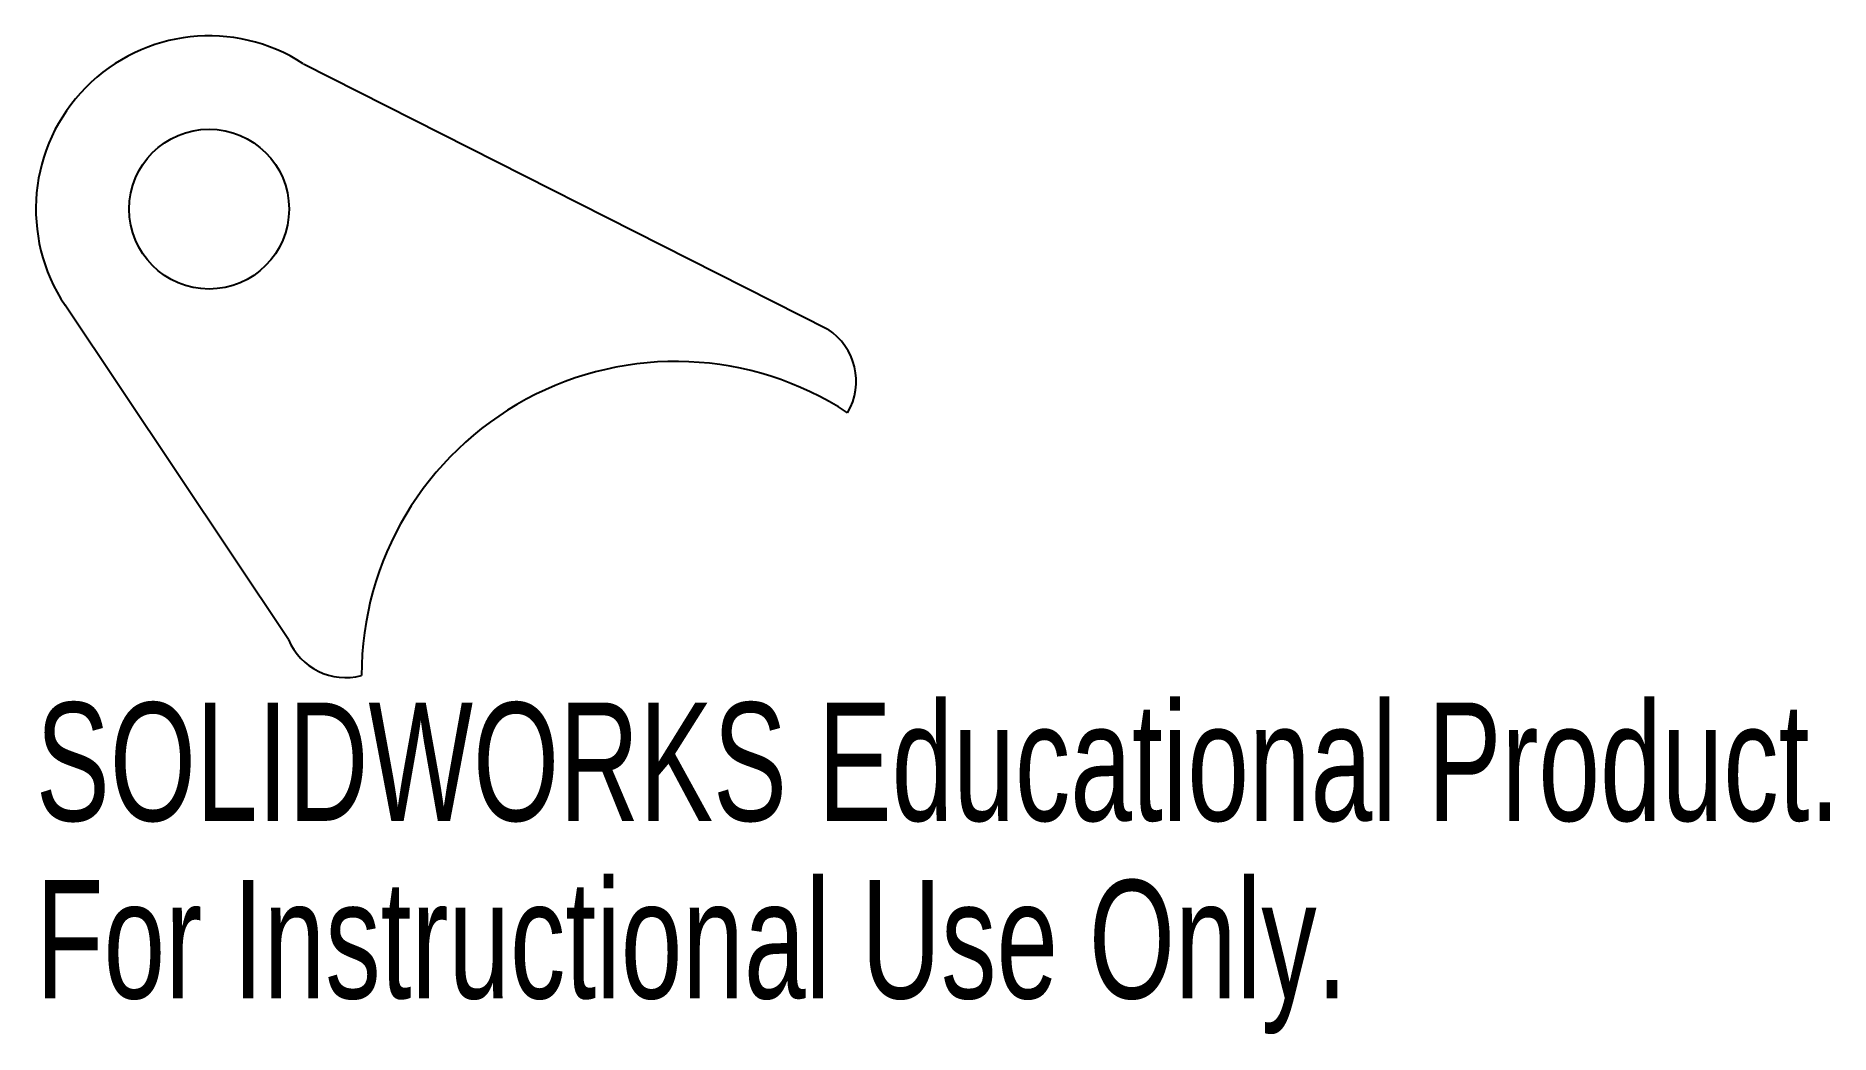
# Model space of a CAD drawing. Header units: inches. Extents: x -1.03 to 1.86, y -0.58 to 1.03.
import ezdxf

# ---------------------------------------------------------------- set-up
doc = ezdxf.new("R2010")
doc.units = ezdxf.units.IN
doc.header["$MEASUREMENT"] = 0
doc.styles.add('SLDTEXTSTYLE0', font='TXT', dxfattribs={"width": 0.7})

msp = doc.modelspace()

# ---------------------------------------------------------------- linework, layer by layer
at = {"color": 7, "linetype": 'Continuous', "lineweight": 25}
for p, q in [((-0.5985, 0.9837), (0.2446, 0.5569)), ((-0.6225, 0.0578), (-0.9816, 0.5953))]:
    msp.add_line(p, q, dxfattribs=at)
msp.add_circle((-0.75, 0.75), 0.1285, dxfattribs=at)
for centre, radius, start, end in [((-0.75, 0.75), 0.2785, 57.0539, 213.7455), ((0.1902, 0.473), 0.1, 329.6839, 57.0539), ((0, 0), 0.505, 56.7965, 180), ((-0.5304, 0.0967), 0.1, 202.903, 284.7054)]:
    msp.add_arc(centre, radius, start, end, dxfattribs=at)

# ---------------------------------------------------------------- texts
at = {"color": 7, "linetype": 'Continuous', "char_height": 0.1903, "attachment_point": 1, "style": 'SLDTEXTSTYLE0'}
for s, insert in [('SOLIDWORKS Educational Product.', (-1.0285, -0.0434)), ('For Instructional Use Only.', (-1.0285, -0.3289))]:
    msp.add_mtext(s, dxfattribs=dict(at, insert=insert))

doc.saveas('drawing.dxf')
